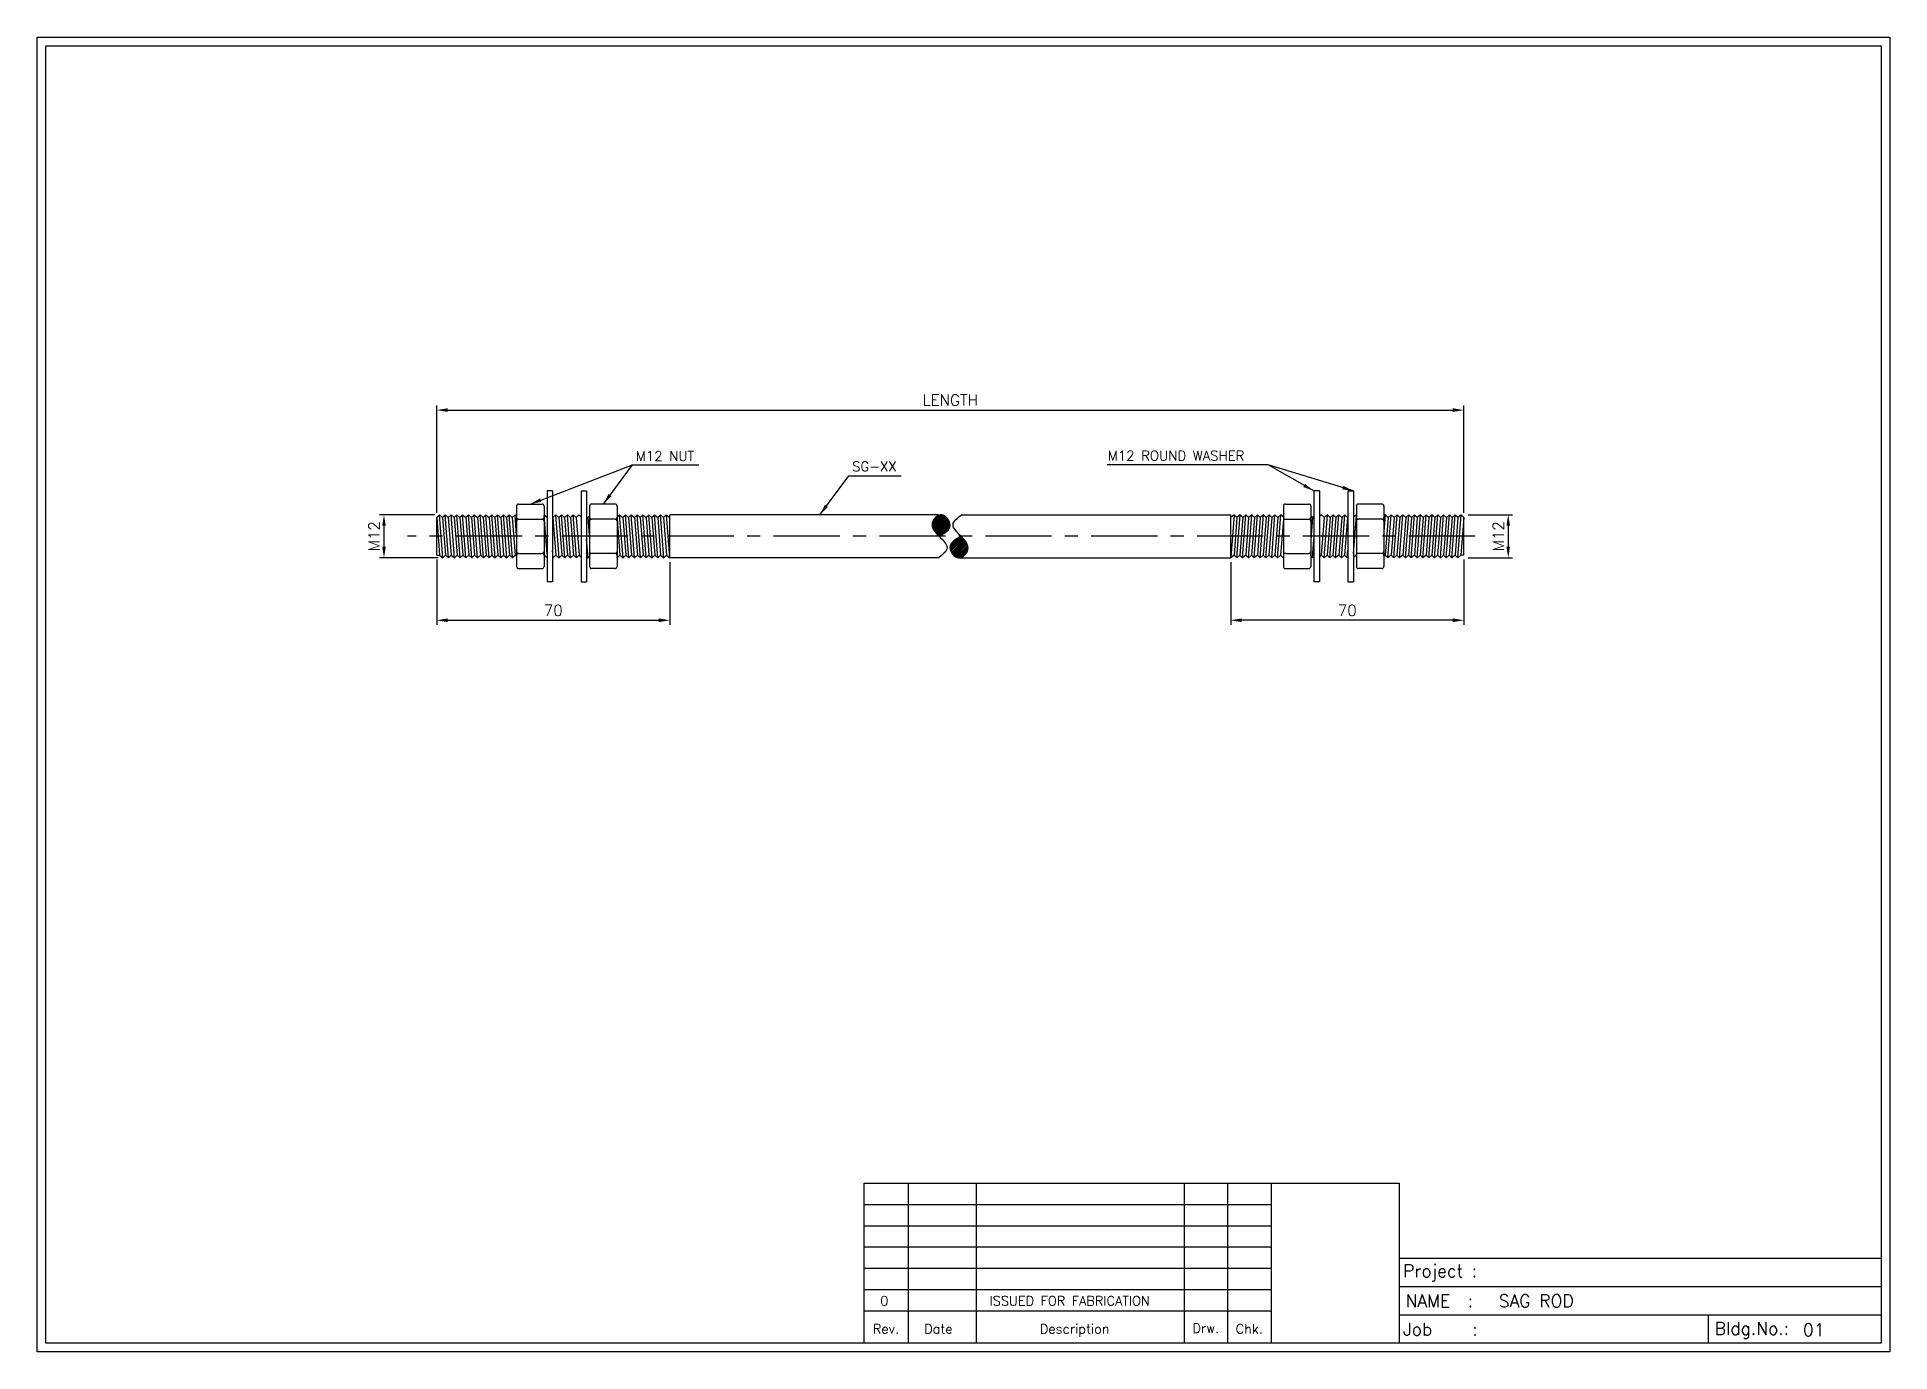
# Model space of a CAD drawing. Extents: x 0 to 420, y 0 to 298.
import ezdxf

# ---------------------------------------------------------------- set-up
doc = ezdxf.new("R2010")
doc.units = 0
doc.header["$LTSCALE"] = 12
doc.header["$MEASUREMENT"] = 0
doc.linetypes.add('CENTER', pattern=[2, 1.25, -0.25, 0.25, -0.25])
doc.linetypes.add('CONTIN', pattern=[0])
doc.layers.get('0').update_dxf_attribs({"linetype": 'CONTIN'})
for name, color, linetype in [('14', 7, 'CONTIN'), ('cen', 1, 'CENTER'), ('objs', 7, 'Continuous')]:
    doc.layers.add(name, color=color, linetype=linetype)
doc.styles.add('ROMANS', font='simplex.shx')
doc.styles.add('SIMPLEX', font='simplex.shx')
doc.dimstyles.new('DIM2', dxfattribs={"dimtxt": 2.5, "dimasz": 2.5, "dimexe": 1, "dimexo": 1, "dimgap": 1, "dimtad": 1, "dimdec": 0, "dimzin": 0, "dimdsep": 46, "dimtxsty": 'ROMANS', "dimcen": 0.09, "dimdle": 1, "dimclrd": 8, "dimclre": 8, "dimclrt": 4, "dimadec": 0, "dimazin": 0, "dimtfac": 1, "dimtdec": 0, "dimtmove": 0, "dimatfit": 3, "dimfxl": 1, "dimtolj": 1, "dimtzin": 0, "dimarcsym": 0})
pattern_1 = [(45, (-527.5639, 7.92771), (-0.176776695, 0.176776695), [])]

# ---------------------------------------------------------------- blocks, each defined once
blk = doc.blocks.new('*D11')
at = {"color": 8, "linetype": 'Continuous', "lineweight": -2, "transparency": 16777216}
for p, q in [((90.58, 179.64), (90.58, 164.89)), ((143.42, 179.06), (143.42, 164.89)), ((93.08, 165.89), (140.92, 165.89))]:
    blk.add_line(p, q, dxfattribs=at)
at = {"color": 8, "linetype": 'Continuous', "transparency": 16777216}
for points in [[(93.08, 166.31), (93.08, 165.48), (90.58, 165.89)], [(140.92, 165.48), (140.92, 166.31), (143.42, 165.89)]]:
    blk.add_solid(points, dxfattribs=at)
at = {"layer": 'Defpoints', "color": 0, "linetype": 'Continuous', "transparency": 16777216}
for p in [(90.58, 180.64), (143.42, 180.06), (143.42, 165.89)]:
    blk.add_point(p, dxfattribs=at)
at = {"color": 4, "linetype": 'Continuous', "lineweight": -3, "transparency": 16777216, "insert": (117, 168.14), "char_height": 2.5, "attachment_point": 5, "style": 'ROMANS'}
blk.add_mtext('\\A1;70', dxfattribs=at)
blk = doc.blocks.new('*D22')
at = {"color": 8, "linetype": 'Continuous', "lineweight": -2, "transparency": 16777216}
for p, q in [((270.54, 179.06), (270.54, 164.89)), ((323.38, 179.64), (323.38, 164.89)), ((320.88, 165.89), (273.04, 165.89))]:
    blk.add_line(p, q, dxfattribs=at)
at = {"color": 8, "linetype": 'Continuous', "transparency": 16777216}
for points in [[(273.04, 166.31), (273.04, 165.48), (270.54, 165.89)], [(320.88, 165.48), (320.88, 166.31), (323.38, 165.89)]]:
    blk.add_solid(points, dxfattribs=at)
at = {"layer": 'Defpoints', "color": 0, "linetype": 'Continuous', "transparency": 16777216}
for p in [(323.38, 180.64), (270.54, 180.06), (270.54, 165.89)]:
    blk.add_point(p, dxfattribs=at)
at = {"color": 4, "linetype": 'Continuous', "lineweight": -3, "transparency": 16777216, "insert": (296.96, 168.14), "char_height": 2.5, "attachment_point": 5, "style": 'ROMANS'}
blk.add_mtext('\\A1;70', dxfattribs=at)
blk = doc.blocks.new('*D33')
at = {"color": 8, "linetype": 'Continuous', "lineweight": -2, "transparency": 16777216}
for p, q in [((90.58, 190.22), (90.58, 214.55)), ((323.38, 190.22), (323.38, 214.55)), ((93.08, 213.55), (320.88, 213.55))]:
    blk.add_line(p, q, dxfattribs=at)
at = {"color": 8, "linetype": 'Continuous', "transparency": 16777216}
for points in [[(93.08, 213.96), (93.08, 213.13), (90.58, 213.55)], [(320.88, 213.13), (320.88, 213.96), (323.38, 213.55)]]:
    blk.add_solid(points, dxfattribs=at)
at = {"layer": 'Defpoints', "color": 0, "linetype": 'Continuous', "transparency": 16777216}
for p in [(323.38, 213.55), (90.58, 189.22), (323.38, 189.22)]:
    blk.add_point(p, dxfattribs=at)
at = {"color": 4, "linetype": 'Continuous', "lineweight": -3, "transparency": 16777216, "insert": (206.98, 215.8), "char_height": 2.5, "attachment_point": 5, "style": 'ROMANS'}
blk.add_mtext('\\A1;LENGTH', dxfattribs=at)
blk = doc.blocks.new('*D44')
at = {"color": 8, "linetype": 'Continuous', "lineweight": -2, "transparency": 16777216}
for p, q in [((324.4, 189.81), (334.45, 189.81)), ((333.45, 187.31), (333.45, 182.56)), ((324.4, 180.06), (334.45, 180.06))]:
    blk.add_line(p, q, dxfattribs=at)
at = {"color": 8, "linetype": 'Continuous', "transparency": 16777216}
for points in [[(333.86, 187.31), (333.03, 187.31), (333.45, 189.81)], [(333.03, 182.56), (333.86, 182.56), (333.45, 180.06)]]:
    blk.add_solid(points, dxfattribs=at)
at = {"layer": 'Defpoints', "color": 0, "linetype": 'Continuous', "transparency": 16777216}
for p in [(323.4, 189.81), (323.4, 180.06), (333.45, 180.06)]:
    blk.add_point(p, dxfattribs=at)
at = {"color": 4, "linetype": 'Continuous', "lineweight": -3, "transparency": 16777216, "insert": (331.2, 184.93), "char_height": 2.5, "attachment_point": 5, "rotation": 90, "style": 'ROMANS'}
blk.add_mtext('\\A1;M12', dxfattribs=at)
blk = doc.blocks.new('*D55')
at = {"color": 8, "linetype": 'Continuous', "lineweight": -2, "transparency": 16777216}
for p, q in [((90.19, 189.81), (77.63, 189.81)), ((78.63, 187.31), (78.63, 182.56)), ((90.94, 180.06), (77.63, 180.06))]:
    blk.add_line(p, q, dxfattribs=at)
at = {"color": 8, "linetype": 'Continuous', "transparency": 16777216}
for points in [[(79.05, 187.31), (78.22, 187.31), (78.63, 189.81)], [(78.22, 182.56), (79.05, 182.56), (78.63, 180.06)]]:
    blk.add_solid(points, dxfattribs=at)
at = {"layer": 'Defpoints', "color": 0, "linetype": 'Continuous', "transparency": 16777216}
for p in [(91.19, 189.81), (78.63, 180.06), (91.94, 180.06)]:
    blk.add_point(p, dxfattribs=at)
at = {"color": 4, "linetype": 'Continuous', "lineweight": -3, "transparency": 16777216, "insert": (76.38, 184.93), "char_height": 2.5, "attachment_point": 5, "rotation": 90, "style": 'ROMANS'}
blk.add_mtext('\\A1;M12', dxfattribs=at)

msp = doc.modelspace()

# ---------------------------------------------------------------- hatches: boundary and pattern name
at = {"linetype": 'Continuous', "lineweight": -3}
h = msp.add_hatch(dxfattribs=at)
h.set_pattern_fill('ANSI31', color=256, scale=2)
h.set_pattern_definition(pattern_1)
edge = h.paths.add_edge_path()
edge.add_spline(control_points=[(204.44, 184.93), (205.69, 185.62), (208.01, 186.9), (205.19, 190.94), (201.92, 187.68), (203.49, 185.9), (204.44, 184.93)], knot_values=[0, 0, 0, 0, 3.5607, 6.57884, 9.405794, 12.813215, 12.813215, 12.813215, 12.813215], degree=3, periodic=0)
h = msp.add_hatch(dxfattribs=at)
h.set_pattern_fill('ANSI31', color=256, scale=2)
h.set_pattern_definition(pattern_1)
edge = h.paths.add_edge_path()
edge.add_spline(control_points=[(209.02, 180.06), (209.89, 180.11), (211.9, 182.24), (210.38, 183.97), (209.43, 184.93)], knot_values=[6.761472, 6.761472, 6.761472, 6.761472, 9.399523, 12.806944, 12.806944, 12.806944, 12.806944], degree=3, periodic=0)
edge.add_spline(control_points=[(209.43, 184.93), (208.17, 184.24), (205.83, 182.95), (207.91, 180.05), (208.97, 180.05), (209.02, 180.06)], knot_values=[0, 0, 0, 0, 3.5607, 6.611046, 6.761472, 6.761472, 6.761472, 6.761472], degree=3, periodic=0)

# ---------------------------------------------------------------- linework, layer by layer
for p, q in [((187.45, 1.96), (187.45, 38.26)), ((187.45, 1.96), (187.45, 38.26)), ((187.45, 38.26), (279.77, 38.26)), ((197.48, 1.96), (197.48, 38.26)), ((212.92, 1.96), (212.92, 38.26)), ((260.09, 1.96), (260.09, 38.26)), ((269.93, 1.96), (269.93, 38.26)), ((279.77, 1.96), (279.77, 38.26)), ((187.45, 33.44), (279.77, 33.44)), ((187.45, 28.62), (279.77, 28.62)), ((187.45, 23.8), (279.77, 23.8)), ((187.45, 18.97), (279.77, 18.97)), ((187.45, 14.15), (279.77, 14.15)), ((187.45, 9.33), (279.77, 9.33))]:
    msp.add_line(p, q)
at = {"linetype": 'Continuous'}
for p, q in [((187.45, 38.26), (308.76, 38.26)), ((187.45, 1.96), (187.45, 38.26)), ((279.76, 1.96), (279.76, 38.26)), ((279.76, 38.26), (308.73, 38.26)), ((279.77, 38.26), (308.76, 38.26)), ((279.77, 1.96), (279.77, 38.26)), ((279.77, 38.26), (308.74, 38.26)), ((308.73, 38.26), (308.73, 1.96)), ((308.74, 38.26), (308.74, 1.96)), ((308.76, 38.27), (308.76, 1.97)), ((308.74, 21.25), (418, 21.25)), ((418, 21.25), (418, 1.96)), ((308.74, 14.84), (418, 14.84)), ((308.74, 8.4), (418, 8.4)), ((378.79, 8.4), (378.79, 1.96)), ((418, 1.96), (187.45, 1.96)), ((308.73, 1.96), (279.76, 1.96)), ((308.74, 1.96), (279.77, 1.96)), ((308.76, 1.97), (279.79, 1.97))]:
    msp.add_line(p, q, dxfattribs=at)
at = {"color": 5, "lineweight": -3}
msp.add_lwpolyline([(0, 298.12), (419.96, 298.12), (419.96, 0), (0, 0)], close=True, dxfattribs=at)
at = {"color": 0, "lineweight": -3}
msp.add_lwpolyline([(1.96, 296.16), (418, 296.16), (418, 1.96), (1.96, 1.96)], close=True, dxfattribs=at)
at = {"layer": '14'}
msp.add_line((279.76, 1.96), (279.76, 38.26), dxfattribs=at)
at = {"layer": 'cen', "lineweight": -3}
msp.add_line((325.93, 184.93), (83.93, 184.93), dxfattribs=at)
at = {"layer": 'objs', "lineweight": -3}
for p, q in [((116.86, 195.23), (115.6, 195.23)), ((115.6, 195.23), (115.6, 174.64)), ((116.86, 195.23), (116.86, 174.64)), ((123.32, 195.23), (123.32, 174.64)), ((123.32, 195.23), (124.57, 195.23)), ((124.57, 195.23), (124.57, 174.64)), ((289.38, 195.23), (289.38, 174.64)), ((290.64, 195.23), (289.38, 195.23)), ((290.64, 195.23), (290.64, 174.64)), ((297.1, 195.23), (297.1, 174.64)), ((297.1, 195.23), (298.35, 195.23)), ((298.35, 195.23), (298.35, 174.64)), ((90.58, 189.22), (91.19, 189.81)), ((90.58, 180.64), (90.58, 189.22)), ((90.58, 189.22), (91.24, 180.64)), ((91.94, 180.06), (91.19, 189.81)), ((91.19, 189.81), (91.9, 189.22)), ((91.9, 189.22), (92.51, 189.81)), ((91.9, 189.22), (92.56, 180.64)), ((93.26, 180.06), (92.51, 189.81)), ((92.51, 189.81), (93.21, 189.22)), ((93.21, 189.22), (93.83, 189.81)), ((93.21, 189.22), (93.88, 180.64)), ((94.58, 180.06), (93.83, 189.81)), ((93.83, 189.81), (94.53, 189.22)), ((94.53, 189.22), (95.15, 189.81)), ((94.53, 189.22), (95.19, 180.64)), ((95.9, 180.06), (95.15, 189.81)), ((95.15, 189.81), (95.85, 189.22)), ((95.85, 189.22), (96.46, 189.81)), ((95.85, 189.22), (96.51, 180.64)), ((97.22, 180.06), (96.46, 189.81)), ((96.46, 189.81), (97.17, 189.22)), ((97.17, 189.22), (97.78, 189.81)), ((97.17, 189.22), (97.83, 180.64)), ((98.53, 180.06), (97.78, 189.81)), ((97.78, 189.81), (98.49, 189.22)), ((98.49, 189.22), (99.1, 189.81)), ((98.49, 189.22), (99.15, 180.64)), ((99.85, 180.06), (99.1, 189.81)), ((99.1, 189.81), (99.8, 189.22)), ((99.8, 189.22), (100.42, 189.81)), ((99.8, 189.22), (100.47, 180.64)), ((101.17, 180.06), (100.42, 189.81)), ((100.42, 189.81), (101.12, 189.22)), ((101.12, 189.22), (101.74, 189.81)), ((101.12, 189.22), (101.78, 180.64)), ((102.49, 180.06), (101.74, 189.81)), ((101.74, 189.81), (102.44, 189.22)), ((102.44, 189.22), (103.05, 189.81)), ((102.44, 189.22), (103.1, 180.64)), ((103.81, 180.06), (103.05, 189.81)), ((103.05, 189.81), (103.76, 189.22)), ((103.76, 189.22), (104.37, 189.81)), ((103.76, 189.22), (104.42, 180.64)), ((105.13, 180.06), (104.37, 189.81)), ((104.37, 189.81), (105.08, 189.22)), ((105.08, 189.22), (105.69, 189.81)), ((105.08, 189.22), (105.74, 180.64)), ((106.44, 180.06), (105.69, 189.81)), ((105.69, 189.81), (106.39, 189.22)), ((106.39, 189.22), (107.01, 189.81)), ((106.39, 189.22), (107.06, 180.64)), ((107.01, 189.81), (107.71, 189.22)), ((107.76, 180.06), (107.01, 189.81)), ((107.71, 189.22), (108.33, 189.81)), ((107.71, 189.22), (108.38, 180.64)), ((108.7, 184.93), (108.33, 189.81)), ((108.33, 189.81), (108.7, 189.49)), ((108.7, 191.79), (108.7, 178.07)), ((109.15, 192.24), (114.48, 192.24)), ((114.93, 191.79), (114.93, 178.07)), ((114.93, 189.8), (115.6, 189.24)), ((115.6, 180.94), (114.93, 189.63)), ((116.86, 189.29), (116.94, 189.22)), ((116.94, 189.22), (117.55, 189.81)), ((116.94, 189.22), (117.6, 180.64)), ((118.31, 180.06), (117.55, 189.81)), ((117.55, 189.81), (118.26, 189.22)), ((118.26, 189.22), (118.87, 189.81)), ((118.26, 189.22), (118.92, 180.64)), ((119.62, 180.06), (118.87, 189.81)), ((118.87, 189.81), (119.58, 189.22)), ((119.58, 189.22), (120.19, 189.81)), ((119.58, 189.22), (120.24, 180.64)), ((120.19, 189.81), (120.89, 189.22)), ((120.94, 180.06), (120.19, 189.81)), ((120.89, 189.22), (121.51, 189.81)), ((120.89, 189.22), (121.56, 180.64)), ((122.26, 180.06), (121.51, 189.81)), ((121.51, 189.81), (122.21, 189.22)), ((122.21, 189.22), (122.83, 189.81)), ((122.21, 189.22), (122.87, 180.64)), ((122.83, 189.81), (123.32, 189.4)), ((124.57, 189.45), (124.85, 189.22)), ((124.85, 189.22), (125.24, 189.6)), ((124.85, 189.22), (125.24, 184.12)), ((125.24, 191.79), (125.24, 178.07)), ((131.02, 192.24), (125.69, 192.24)), ((131.47, 191.79), (131.47, 178.07)), ((131.47, 189.25), (132.05, 189.81)), ((132.05, 189.81), (132.76, 189.22)), ((132.81, 180.06), (132.05, 189.81)), ((132.76, 189.22), (133.37, 189.81)), ((132.76, 189.22), (133.42, 180.64)), ((134.12, 180.06), (133.37, 189.81)), ((133.37, 189.81), (134.08, 189.22)), ((134.08, 189.22), (134.69, 189.81)), ((134.08, 189.22), (134.74, 180.64)), ((135.44, 180.06), (134.69, 189.81)), ((134.69, 189.81), (135.39, 189.22)), ((135.39, 189.22), (136.01, 189.81)), ((135.39, 189.22), (136.06, 180.64)), ((136.76, 180.06), (136.01, 189.81)), ((136.01, 189.81), (136.71, 189.22)), ((136.71, 189.22), (137.33, 189.81)), ((136.71, 189.22), (137.37, 180.64)), ((138.08, 180.06), (137.33, 189.81)), ((137.33, 189.81), (138.03, 189.22)), ((138.03, 189.22), (138.64, 189.81)), ((138.03, 189.22), (138.69, 180.64)), ((139.4, 180.06), (138.64, 189.81)), ((138.64, 189.81), (139.35, 189.22)), ((139.35, 189.22), (139.96, 189.81)), ((139.35, 189.22), (140.01, 180.64)), ((140.71, 180.06), (139.96, 189.81)), ((139.96, 189.81), (140.67, 189.22)), ((140.67, 189.22), (141.28, 189.81)), ((140.67, 189.22), (141.33, 180.64)), ((142.03, 180.06), (141.28, 189.81)), ((141.28, 189.81), (141.98, 189.22)), ((141.98, 189.22), (142.6, 189.81)), ((141.98, 189.22), (142.65, 180.64)), ((142.6, 189.81), (143.42, 189.22)), ((142.6, 189.81), (143.35, 180.11)), ((143.42, 180.06), (143.42, 189.81)), ((204.32, 189.81), (143.42, 189.81)), ((209.54, 189.81), (270.54, 189.81)), ((270.54, 180.06), (270.54, 189.81)), ((271.36, 189.81), (270.54, 189.22)), ((271.36, 189.81), (270.61, 180.11)), ((271.97, 189.22), (271.31, 180.64)), ((271.97, 189.22), (271.36, 189.81)), ((271.92, 180.06), (272.68, 189.81)), ((272.68, 189.81), (271.97, 189.22)), ((273.29, 189.22), (272.63, 180.64)), ((273.29, 189.22), (272.68, 189.81)), ((273.24, 180.06), (273.99, 189.81)), ((273.99, 189.81), (273.29, 189.22)), ((274.61, 189.22), (273.94, 180.64)), ((274.61, 189.22), (273.99, 189.81)), ((274.56, 180.06), (275.31, 189.81)), ((275.31, 189.81), (274.61, 189.22)), ((275.93, 189.22), (275.26, 180.64)), ((275.93, 189.22), (275.31, 189.81)), ((275.88, 180.06), (276.63, 189.81)), ((276.63, 189.81), (275.93, 189.22)), ((277.24, 189.22), (276.58, 180.64)), ((277.24, 189.22), (276.63, 189.81)), ((277.19, 180.06), (277.95, 189.81)), ((277.95, 189.81), (277.24, 189.22)), ((278.56, 189.22), (277.9, 180.64)), ((278.56, 189.22), (277.95, 189.81)), ((278.51, 180.06), (279.27, 189.81)), ((279.27, 189.81), (278.56, 189.22)), ((279.88, 189.22), (279.22, 180.64)), ((279.88, 189.22), (279.27, 189.81)), ((279.83, 180.06), (280.58, 189.81)), ((280.58, 189.81), (279.88, 189.22)), ((281.2, 189.22), (280.54, 180.64)), ((281.2, 189.22), (280.58, 189.81)), ((281.15, 180.06), (281.9, 189.81)), ((281.9, 189.81), (281.2, 189.22)), ((282.48, 189.25), (281.9, 189.81)), ((282.48, 191.79), (282.48, 178.07)), ((282.93, 192.24), (288.26, 192.24)), ((288.71, 191.79), (288.71, 178.07)), ((289.11, 189.22), (288.71, 189.6)), ((289.11, 189.22), (288.71, 184.12)), ((289.38, 189.45), (289.11, 189.22)), ((291.13, 189.81), (290.64, 189.4)), ((291.74, 189.22), (291.08, 180.64)), ((291.74, 189.22), (291.13, 189.81)), ((291.69, 180.06), (292.45, 189.81)), ((292.45, 189.81), (291.74, 189.22)), ((293.06, 189.22), (292.4, 180.64)), ((293.06, 189.22), (292.45, 189.81)), ((293.01, 180.06), (293.77, 189.81)), ((293.77, 189.81), (293.06, 189.22)), ((294.38, 189.22), (293.72, 180.64)), ((294.38, 189.22), (293.77, 189.81)), ((294.33, 180.06), (295.08, 189.81)), ((295.08, 189.81), (294.38, 189.22)), ((295.7, 189.22), (295.03, 180.64)), ((295.7, 189.22), (295.08, 189.81)), ((295.65, 180.06), (296.4, 189.81)), ((296.4, 189.81), (295.7, 189.22)), ((297.02, 189.22), (296.35, 180.64)), ((297.02, 189.22), (296.4, 189.81)), ((297.1, 189.29), (297.02, 189.22)), ((299.02, 189.8), (298.35, 189.24)), ((298.35, 180.94), (299.02, 189.63)), ((299.02, 191.79), (299.02, 178.07)), ((304.8, 192.24), (299.47, 192.24)), ((305.25, 191.79), (305.25, 178.07)), ((305.25, 184.93), (305.63, 189.81)), ((305.63, 189.81), (305.25, 189.49)), ((306.24, 189.22), (305.58, 180.64)), ((306.24, 189.22), (305.63, 189.81)), ((306.19, 180.06), (306.95, 189.81)), ((306.95, 189.81), (306.24, 189.22)), ((307.56, 189.22), (306.9, 180.64)), ((307.56, 189.22), (306.95, 189.81)), ((307.51, 180.06), (308.26, 189.81)), ((308.26, 189.81), (307.56, 189.22)), ((308.88, 189.22), (308.22, 180.64)), ((308.88, 189.22), (308.26, 189.81)), ((308.83, 180.06), (309.58, 189.81)), ((309.58, 189.81), (308.88, 189.22)), ((310.2, 189.22), (309.53, 180.64)), ((310.2, 189.22), (309.58, 189.81)), ((310.15, 180.06), (310.9, 189.81)), ((310.9, 189.81), (310.2, 189.22)), ((311.51, 189.22), (310.85, 180.64)), ((311.51, 189.22), (310.9, 189.81)), ((311.47, 180.06), (312.22, 189.81)), ((312.22, 189.81), (311.51, 189.22)), ((312.83, 189.22), (312.17, 180.64)), ((312.83, 189.22), (312.22, 189.81)), ((312.78, 180.06), (313.54, 189.81)), ((313.54, 189.81), (312.83, 189.22)), ((314.15, 189.22), (313.49, 180.64)), ((314.15, 189.22), (313.54, 189.81)), ((314.1, 180.06), (314.85, 189.81)), ((314.85, 189.81), (314.15, 189.22)), ((315.47, 189.22), (314.81, 180.64)), ((315.47, 189.22), (314.85, 189.81)), ((315.42, 180.06), (316.17, 189.81)), ((316.17, 189.81), (315.47, 189.22)), ((316.79, 189.22), (316.12, 180.64)), ((316.79, 189.22), (316.17, 189.81)), ((316.74, 180.06), (317.49, 189.81)), ((317.49, 189.81), (316.79, 189.22)), ((318.11, 189.22), (317.44, 180.64)), ((318.11, 189.22), (317.49, 189.81)), ((318.06, 180.06), (318.81, 189.81)), ((318.81, 189.81), (318.11, 189.22)), ((319.42, 189.22), (318.76, 180.64)), ((319.42, 189.22), (318.81, 189.81)), ((319.37, 180.06), (320.13, 189.81)), ((320.13, 189.81), (319.42, 189.22)), ((320.74, 189.22), (320.08, 180.64)), ((320.74, 189.22), (320.13, 189.81)), ((320.69, 180.06), (321.45, 189.81)), ((321.45, 189.81), (320.74, 189.22)), ((322.06, 189.22), (321.4, 180.64)), ((322.06, 189.22), (321.45, 189.81)), ((322.01, 180.06), (322.76, 189.81)), ((322.76, 189.81), (322.06, 189.22)), ((323.38, 189.22), (322.72, 180.64)), ((323.38, 189.22), (322.76, 189.81)), ((323.38, 180.64), (323.38, 189.22)), ((109.15, 188.81), (114.48, 188.81)), ((131.02, 188.81), (125.69, 188.81)), ((131.47, 188.82), (132.1, 180.64)), ((282.48, 188.82), (281.85, 180.64)), ((282.93, 188.81), (288.26, 188.81)), ((304.8, 188.81), (299.47, 188.81)), ((90.58, 180.64), (91.24, 180.64)), ((91.24, 180.64), (91.94, 180.06)), ((92.56, 180.64), (91.94, 180.06)), ((92.56, 180.64), (93.26, 180.06)), ((93.88, 180.64), (93.26, 180.06)), ((93.88, 180.64), (94.58, 180.06)), ((95.19, 180.64), (94.58, 180.06)), ((95.19, 180.64), (95.9, 180.06)), ((96.51, 180.64), (95.9, 180.06)), ((96.51, 180.64), (97.22, 180.06)), ((97.83, 180.64), (97.22, 180.06)), ((97.83, 180.64), (98.53, 180.06)), ((99.15, 180.64), (98.53, 180.06)), ((99.15, 180.64), (99.85, 180.06)), ((100.47, 180.64), (99.85, 180.06)), ((100.47, 180.64), (101.17, 180.06)), ((101.78, 180.64), (101.17, 180.06)), ((101.78, 180.64), (102.49, 180.06)), ((103.1, 180.64), (102.49, 180.06)), ((103.1, 180.64), (103.81, 180.06)), ((104.42, 180.64), (103.81, 180.06)), ((104.42, 180.64), (105.13, 180.06)), ((105.74, 180.64), (105.13, 180.06)), ((105.74, 180.64), (106.44, 180.06)), ((107.06, 180.64), (106.44, 180.06)), ((107.06, 180.64), (107.76, 180.06)), ((108.38, 180.64), (107.76, 180.06)), ((108.38, 180.64), (108.7, 180.37)), ((109.15, 181.06), (114.48, 181.06)), ((114.97, 180.64), (114.93, 180.61)), ((114.97, 180.64), (115.6, 180.11)), ((116.99, 180.06), (116.86, 181.77)), ((117.6, 180.64), (116.99, 180.06)), ((117.6, 180.64), (118.31, 180.06)), ((118.92, 180.64), (118.31, 180.06)), ((118.92, 180.64), (119.62, 180.06)), ((120.24, 180.64), (119.62, 180.06)), ((120.24, 180.64), (120.94, 180.06)), ((121.56, 180.64), (120.94, 180.06)), ((121.56, 180.64), (122.26, 180.06)), ((122.87, 180.64), (122.26, 180.06)), ((122.87, 180.64), (123.32, 180.27)), ((124.9, 180.06), (124.57, 184.27)), ((131.02, 181.06), (125.69, 181.06)), ((132.1, 180.64), (131.49, 180.06)), ((132.1, 180.64), (132.81, 180.06)), ((133.42, 180.64), (132.81, 180.06)), ((133.42, 180.64), (134.12, 180.06)), ((134.74, 180.64), (134.12, 180.06)), ((134.74, 180.64), (135.44, 180.06)), ((136.06, 180.64), (135.44, 180.06)), ((136.06, 180.64), (136.76, 180.06)), ((137.37, 180.64), (136.76, 180.06)), ((137.37, 180.64), (138.08, 180.06)), ((138.69, 180.64), (138.08, 180.06)), ((138.69, 180.64), (139.4, 180.06)), ((140.01, 180.64), (139.4, 180.06)), ((140.01, 180.64), (140.71, 180.06)), ((141.33, 180.64), (140.71, 180.06)), ((141.33, 180.64), (142.03, 180.06)), ((142.65, 180.64), (142.03, 180.06)), ((142.65, 180.64), (143.42, 180.06)), ((271.31, 180.64), (270.54, 180.06)), ((271.31, 180.64), (271.92, 180.06)), ((272.63, 180.64), (271.92, 180.06)), ((272.63, 180.64), (273.24, 180.06)), ((273.94, 180.64), (273.24, 180.06)), ((273.94, 180.64), (274.56, 180.06)), ((275.26, 180.64), (274.56, 180.06)), ((275.26, 180.64), (275.88, 180.06)), ((276.58, 180.64), (275.88, 180.06)), ((276.58, 180.64), (277.19, 180.06)), ((277.9, 180.64), (277.19, 180.06)), ((277.9, 180.64), (278.51, 180.06)), ((279.22, 180.64), (278.51, 180.06)), ((279.22, 180.64), (279.83, 180.06)), ((280.54, 180.64), (279.83, 180.06)), ((280.54, 180.64), (281.15, 180.06)), ((281.85, 180.64), (281.15, 180.06)), ((281.85, 180.64), (282.47, 180.06)), ((282.93, 181.06), (288.26, 181.06)), ((289.06, 180.06), (289.38, 184.27)), ((291.08, 180.64), (290.64, 180.27)), ((291.08, 180.64), (291.69, 180.06)), ((292.4, 180.64), (291.69, 180.06)), ((292.4, 180.64), (293.01, 180.06)), ((293.72, 180.64), (293.01, 180.06)), ((293.72, 180.64), (294.33, 180.06)), ((295.03, 180.64), (294.33, 180.06)), ((295.03, 180.64), (295.65, 180.06)), ((296.35, 180.64), (295.65, 180.06)), ((296.35, 180.64), (296.97, 180.06)), ((296.97, 180.06), (297.1, 181.77)), ((298.99, 180.64), (298.35, 180.11)), ((298.99, 180.64), (299.02, 180.61)), ((304.8, 181.06), (299.47, 181.06)), ((305.58, 180.64), (305.25, 180.37)), ((305.58, 180.64), (306.19, 180.06)), ((306.9, 180.64), (306.19, 180.06)), ((306.9, 180.64), (307.51, 180.06)), ((308.22, 180.64), (307.51, 180.06)), ((308.22, 180.64), (308.83, 180.06)), ((309.53, 180.64), (308.83, 180.06)), ((309.53, 180.64), (310.15, 180.06)), ((310.85, 180.64), (310.15, 180.06)), ((310.85, 180.64), (311.47, 180.06)), ((312.17, 180.64), (311.47, 180.06)), ((312.17, 180.64), (312.78, 180.06)), ((313.49, 180.64), (312.78, 180.06)), ((313.49, 180.64), (314.1, 180.06)), ((314.81, 180.64), (314.1, 180.06)), ((314.81, 180.64), (315.42, 180.06)), ((316.12, 180.64), (315.42, 180.06)), ((316.12, 180.64), (316.74, 180.06)), ((317.44, 180.64), (316.74, 180.06)), ((317.44, 180.64), (318.06, 180.06)), ((318.76, 180.64), (318.06, 180.06)), ((318.76, 180.64), (319.37, 180.06)), ((320.08, 180.64), (319.37, 180.06)), ((320.08, 180.64), (320.69, 180.06)), ((321.4, 180.64), (320.69, 180.06)), ((321.4, 180.64), (322.01, 180.06)), ((322.72, 180.64), (322.01, 180.06)), ((323.38, 180.64), (322.72, 180.64)), ((109.15, 177.62), (114.48, 177.62)), ((116.86, 180.17), (116.99, 180.06)), ((124.57, 180.33), (124.9, 180.06)), ((125.24, 180.39), (124.9, 180.06)), ((131.02, 177.62), (125.69, 177.62)), ((131.49, 180.06), (131.47, 180.28)), ((131.47, 180.07), (131.49, 180.06)), ((204.32, 180.06), (143.42, 180.06)), ((209.02, 180.06), (270.54, 180.06)), ((282.47, 180.06), (282.48, 180.28)), ((282.48, 180.07), (282.47, 180.06)), ((282.93, 177.62), (288.26, 177.62)), ((288.71, 180.39), (289.06, 180.06)), ((289.38, 180.33), (289.06, 180.06)), ((297.1, 180.17), (296.97, 180.06)), ((304.8, 177.62), (299.47, 177.62)), ((116.86, 174.64), (115.6, 174.64)), ((123.32, 174.64), (124.57, 174.64)), ((290.64, 174.64), (289.38, 174.64)), ((297.1, 174.64), (298.35, 174.64))]:
    msp.add_line(p, q, dxfattribs=at)
for centre, start, end in [((109.15, 191.79), 90, 180), ((109.15, 189.26), 180, 270), ((114.48, 191.79), 0, 90), ((114.48, 189.26), 270, 0), ((125.69, 191.79), 90, 180), ((125.69, 189.26), 180, 270), ((131.02, 191.79), 0, 90), ((131.02, 189.26), 270, 0), ((282.93, 191.79), 90, 180), ((282.93, 189.26), 180, 270), ((288.26, 191.79), 0, 90), ((288.26, 189.26), 270, 0), ((299.47, 191.79), 90, 180), ((299.47, 189.26), 180, 270), ((304.8, 191.79), 0, 90), ((304.8, 189.26), 270, 0), ((109.15, 188.36), 90, 180), ((114.48, 188.36), 0, 90), ((125.69, 188.36), 90, 180), ((131.02, 188.36), 0, 90), ((282.93, 188.36), 90, 180), ((288.26, 188.36), 0, 90), ((299.47, 188.36), 90, 180), ((304.8, 188.36), 0, 90), ((109.15, 181.51), 180, 270), ((109.15, 180.61), 90, 180), ((114.48, 181.51), 270, 0), ((114.48, 180.61), 0, 90), ((125.69, 181.51), 180, 270), ((125.69, 180.61), 90, 180), ((131.02, 181.51), 270, 360), ((131.02, 180.61), 360, 90), ((282.93, 181.51), 180, 270), ((282.93, 180.61), 90, 180), ((288.26, 181.51), 270, 0), ((288.26, 180.61), 0, 90), ((299.47, 181.51), 180, 270), ((299.47, 180.61), 90, 180), ((304.8, 181.51), 270, 360), ((304.8, 180.61), 360, 90), ((109.15, 178.07), 180, 270), ((114.48, 178.07), 270, 0), ((125.69, 178.07), 180, 270), ((131.02, 178.07), 270, 0), ((282.93, 178.07), 180, 270), ((288.26, 178.07), 270, 0), ((299.47, 178.07), 180, 270), ((304.8, 178.07), 270, 0)]:
    msp.add_arc(centre, 0.45, start, end, dxfattribs=at)
for points, knots in [([(204.44, 184.93), (205.69, 185.62), (208.01, 186.9), (205.19, 190.94), (201.92, 187.68), (204.29, 184.97), (207.23, 182.3), (205.26, 180.78), (204.32, 180.06)], [0, 0, 0, 0, 3.5607, 6.57884, 9.405794, 12.813215, 16.035178, 18.981514, 18.981514, 18.981514, 18.981514]), ([(209.43, 184.93), (208.17, 184.24), (205.83, 182.95), (208.73, 178.92), (211.93, 182.2), (209.58, 184.89), (206.64, 187.57), (208.6, 189.08), (209.54, 189.81)], [0, 0, 0, 0, 3.5607, 6.611046, 9.399523, 12.806944, 16.028907, 18.975244, 18.975244, 18.975244, 18.975244])]:
    msp.add_open_spline(points, degree=3, knots=knots, dxfattribs=at)

# ---------------------------------------------------------------- texts
at = {"color": 4, "linetype": 'Continuous', "lineweight": -3, "style": 'SIMPLEX'}
for s, p in [('M12 NUT', (135.75, 202.04)), ('SG-XX', (184.74, 199.67)), ('M12 ROUND WASHER', (242.71, 202.11))]:
    msp.add_text(s, height=2.2, dxfattribs=at).set_placement(p)
at = {"style": 'SIMPLEX'}
for s, height, p in [('Project :', 2.857, (309.62, 16.96)), (' 0', 2.143, (189.63, 10.53)), ('ISSUED FOR FABRICATION', 2.1429, (215.87, 10.53)), ('NAME  :', 2.857, (310.17, 10.16)), ('SAG ROD', 2.857, (331.29, 10.16)), ('Rev.', 2.143, (189.43, 4.16)), ('Date', 2.143, (201.07, 4.16)), ('Description', 2.1429, (227.28, 4.16)), ('Drw.', 2.143, (261.86, 4.31)), ('Chk.', 2.143, (271.67, 4.16)), ('Job    :', 2.857, (309.62, 3.72)), ('Bldg.No.:', 2.857, (380.22, 3.91)), ('01', 2.857, (400.25, 3.6))]:
    msp.add_text(s, height=height, dxfattribs=at).set_placement(p)

# ---------------------------------------------------------------- dimensions: what is measured, and where the dimension line sits
at = {"linetype": 'Continuous', "lineweight": -3}
for base, p1, p2, text, picture, middle in [((323.38, 213.55), (90.58, 189.22), (323.38, 189.22), 'LENGTH', '*D33', (206.98, 215.8)), ((143.42, 165.89), (90.58, 180.64), (143.42, 180.06), '70', '*D11', (117, 168.14))]:
    dim = msp.add_linear_dim(base=base, p1=p1, p2=p2, text=text, dimstyle='DIM2', dxfattribs=at)
    dim.commit()
    dim.dimension.update_dxf_attribs({"geometry": picture, "text_midpoint": middle})
for base, p1, p2, angle, text, picture, middle in [((78.63, 180.06), (91.19, 189.81), (91.94, 180.06), 90, 'M12', '*D55', (76.38, 184.93)), ((333.45, 180.06), (323.4, 189.81), (323.4, 180.06), 90, 'M12', '*D44', (331.2, 184.93)), ((270.54, 165.89), (323.38, 180.64), (270.54, 180.06), 180, '70', '*D22', (296.96, 168.14))]:
    dim = msp.add_linear_dim(base=base, p1=p1, p2=p2, angle=angle, text=text, dimstyle='DIM2', dxfattribs=at)
    dim.commit()
    dim.dimension.update_dxf_attribs({"geometry": picture, "text_midpoint": middle})

# ---------------------------------------------------------------- leaders
for points in [[(111.82, 192.24), (134.93, 201.11)], [(128.36, 192.24), (134.93, 201.11), (149.97, 201.11)], [(177.43, 189.81), (184, 198.67), (195.89, 198.67)], [(289.38, 195.23), (279.03, 201.11), (242.57, 201.11)], [(298.35, 195.23), (279.03, 201.11)]]:
    msp.add_leader(points, dimstyle='DIM2', dxfattribs=at)

doc.saveas('drawing.dxf')
